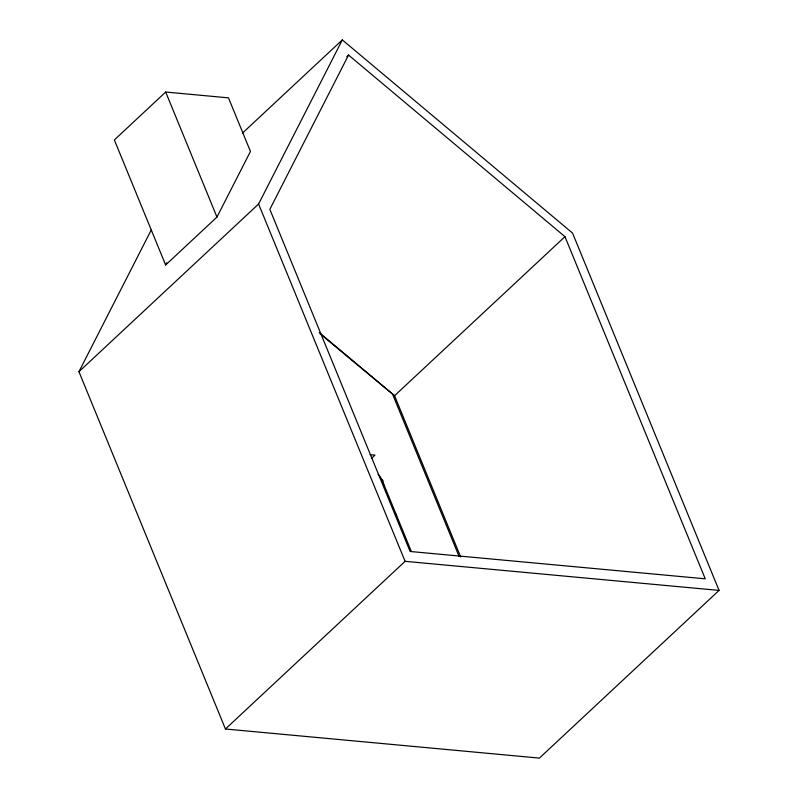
<?xml version="1.0" encoding="UTF-8"?>
<svg xmlns="http://www.w3.org/2000/svg" width="798" height="798" viewBox="0 0 798 798"><rect width="100%" height="100%" fill="white"/><g stroke="black" fill="none" stroke-linecap="round" stroke-linejoin="round"><path stroke-width="1.2" d="M242.522 133.057L342.322 39.9L572.555 233.106L719.058 590.41L539.408 758.1L225.445 729.003L78.942 371.698L151.361 229.764M165.635 264.986L216.966 217.076L250.452 151.44L228.477 97.855L165.685 92.039L114.353 139.949L165.635 264.986L166.752 262.801M78.942 371.698L258.592 204.009L342.322 39.9M348.546 55.062L269.834 209.325L410.112 551.478L705.242 578.819L564.964 236.667L348.546 55.062L346.721 56.758M564.964 236.667L394.561 395.718L460.695 557.004M371.389 458.461L374.99 455.099L370.073 454.651M225.445 729.003L405.095 561.323L719.058 590.41M320.168 333.873L394.561 395.718L319.25 332.517M392.845 394.87L459.03 556.296M378.072 474.371A10.793 6.264 47 0 1 382.082 480.107L411.359 551.508M382.432 481.783L383.848 485.244M395.19 512.885L396.606 516.336M258.592 204.009L405.095 561.323M165.685 92.039L216.966 217.076M382.082 480.107A2.693 1.197 -22.3 0 1 382.651 481.563M381.644 480.107A13.486 7.83 47 0 1 382.062 480.945"/></g></svg>
